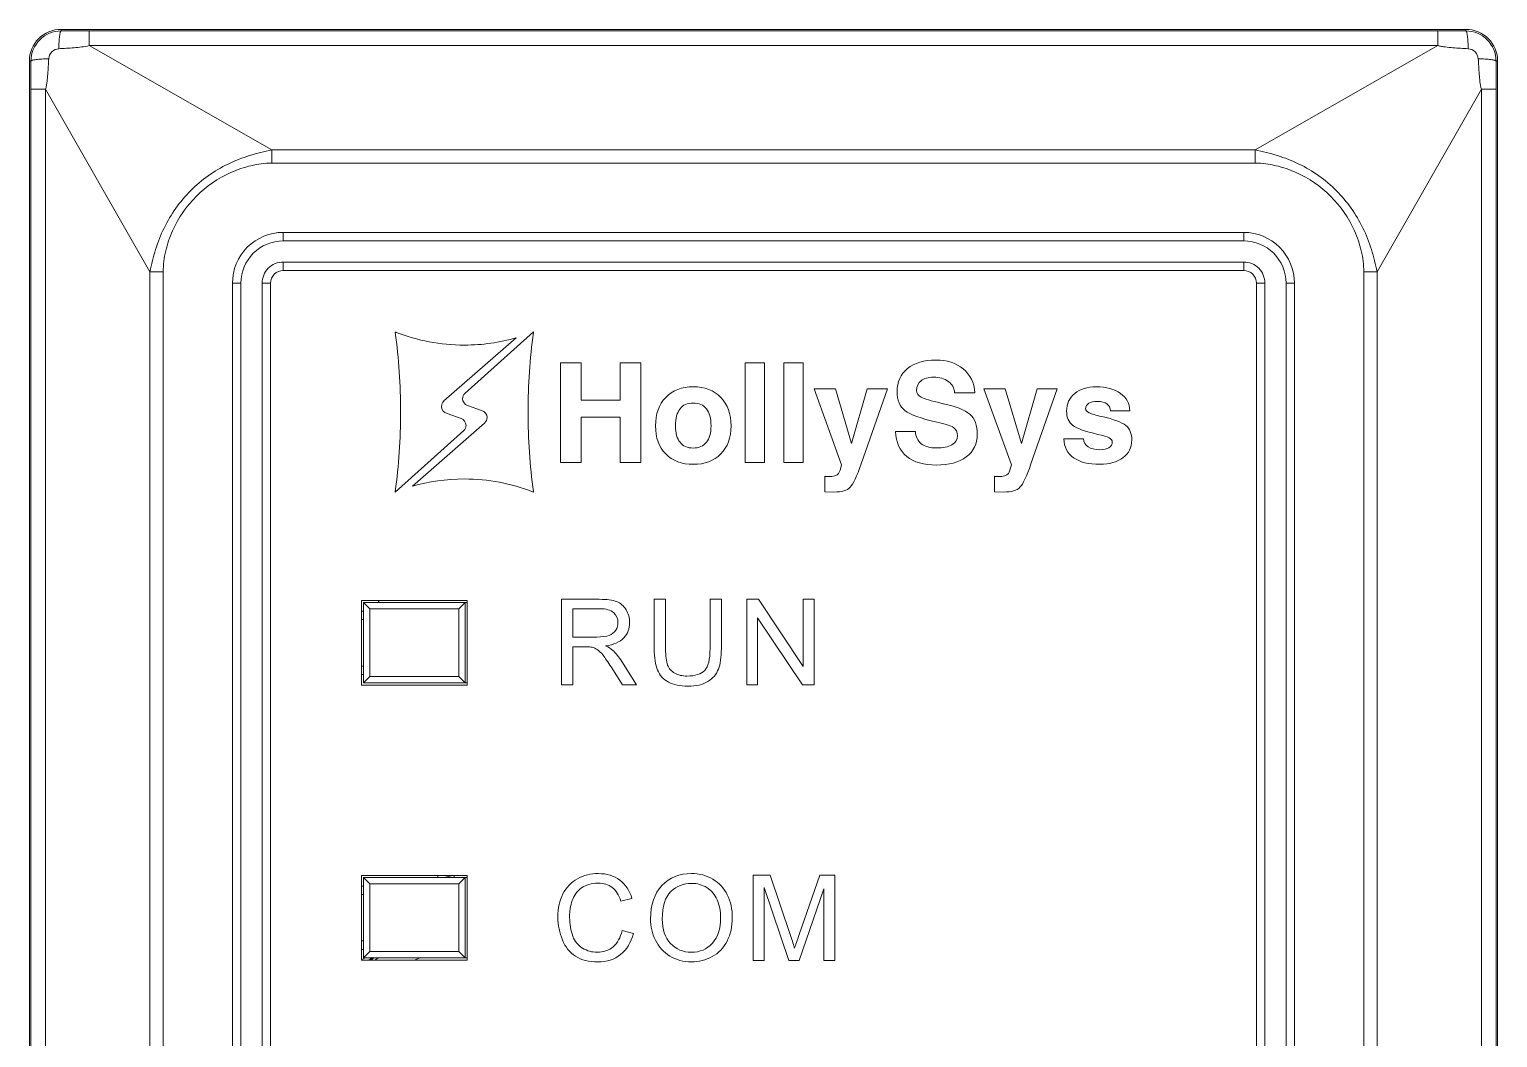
# Model space of a CAD drawing. Header units: millimetres. Extents: x 33157 to 59611, y -29750 to 1750.
# Drawn here: x 53729.31 to 53764.01, y 455.36 to 479.19 of the extents above; entities that cross this region are included whole.
import ezdxf

# ---------------------------------------------------------------- set-up
doc = ezdxf.new("R2010")
doc.units = ezdxf.units.MM
doc.layers.get('0').update_dxf_attribs({"lineweight": 18})

msp = doc.modelspace()

# ---------------------------------------------------------------- linework, layer by layer
at = {"lineweight": 9}
for p, q in [((53730.063, 479.195), (53730.063, 479.158)), ((53730.727, 479.157), (53730.727, 478.815)), ((53762.599, 479.157), (53762.599, 479.157)), ((53762.599, 479.157), (53762.599, 478.815)), ((53763.263, 479.195), (53763.263, 479.195)), ((53763.263, 479.195), (53763.263, 479.195)), ((53763.263, 479.195), (53763.263, 479.158)), ((53762.599, 478.815), (53762.599, 478.815)), ((53729.313, 478.445), (53729.313, 379.945)), ((53764.013, 478.445), (53764.013, 478.445)), ((53764.013, 478.445), (53764.013, 379.945)), ((53729.351, 477.781), (53729.351, 477.781)), ((53729.351, 477.781), (53729.351, 380.609)), ((53729.693, 477.781), (53729.693, 477.781)), ((53729.693, 477.781), (53729.693, 380.609)), ((53763.633, 477.781), (53763.633, 477.781)), ((53763.633, 477.781), (53763.633, 380.609)), ((53763.633, 477.781), (53763.633, 477.781)), ((53763.975, 477.781), (53763.975, 477.781)), ((53763.975, 477.781), (53763.975, 477.781)), ((53763.975, 477.781), (53763.975, 380.609)), ((53735.044, 476.349), (53735.044, 476.033)), ((53758.282, 476.349), (53758.282, 476.349)), ((53758.282, 476.349), (53758.282, 476.349)), ((53758.282, 476.349), (53758.282, 476.033)), ((53758.282, 476.033), (53758.282, 476.033)), ((53735.313, 474.395), (53735.313, 474.195)), ((53758.013, 474.395), (53758.013, 474.395)), ((53758.013, 474.395), (53758.013, 474.195)), ((53735.313, 473.695), (53735.313, 473.495)), ((53758.013, 473.695), (53758.013, 473.695)), ((53758.013, 473.695), (53758.013, 473.695)), ((53758.013, 473.695), (53758.013, 473.495)), ((53732.159, 473.464), (53732.159, 384.925)), ((53732.475, 473.464), (53732.475, 384.925)), ((53758.013, 473.495), (53758.013, 473.495)), ((53760.851, 473.464), (53760.851, 384.925)), ((53761.167, 473.464), (53761.167, 473.464)), ((53761.167, 473.464), (53761.167, 384.925)), ((53734.113, 473.195), (53734.113, 473.195)), ((53734.113, 473.195), (53734.113, 385.195)), ((53734.313, 473.195), (53734.313, 473.195)), ((53734.313, 473.195), (53734.313, 385.195)), ((53734.813, 473.195), (53734.813, 385.195)), ((53735.013, 473.195), (53735.013, 385.195)), ((53758.313, 473.195), (53758.313, 385.195)), ((53758.513, 473.195), (53758.513, 473.195)), ((53758.513, 473.195), (53758.513, 385.195)), ((53759.013, 473.195), (53759.013, 473.195)), ((53759.013, 473.195), (53759.013, 385.195)), ((53759.213, 473.195), (53759.213, 473.195)), ((53759.213, 473.195), (53759.213, 473.195)), ((53759.213, 473.195), (53759.213, 385.195)), ((53737.163, 465.695), (53737.163, 463.695)), ((53739.663, 465.695), (53739.663, 463.695)), ((53737.213, 465.645), (53737.213, 463.745)), ((53737.363, 465.495), (53737.363, 463.895)), ((53739.463, 465.495), (53739.463, 463.895)), ((53739.613, 465.645), (53739.613, 463.745)), ((53737.163, 459.195), (53737.163, 457.195)), ((53737.213, 459.145), (53737.213, 457.245)), ((53738.963, 459.195), (53738.963, 459.145)), ((53739.613, 459.145), (53739.613, 457.245)), ((53739.663, 459.195), (53739.663, 457.195)), ((53737.363, 458.995), (53737.363, 457.395)), ((53739.463, 458.995), (53739.463, 457.395))]:
    msp.add_line(p, q, dxfattribs=at)
for points, knots in [([(53730.063, 479.195), (53729.864, 479.195), (53729.673, 479.116), (53729.533, 478.975), (53729.392, 478.834), (53729.313, 478.644), (53729.313, 478.445)], [0, 0, 0, 0, 166963.748726, 166963.748726, 166963.748726, 333927.497453, 333927.497453, 333927.497453, 333927.497453]), ([(53730.063, 479.158), (53729.874, 479.158), (53729.692, 479.083), (53729.559, 478.949), (53729.425, 478.815), (53729.35, 478.634), (53729.35, 478.445)], [0, 0, 0, 0, 166963.900012, 166963.900012, 166963.900012, 333927.800024, 333927.800024, 333927.800024, 333927.800024]), ([(53730.063, 479.158), (53730.059, 479.157), (53730.056, 479.153), (53730.053, 479.149), (53730.049, 479.141), (53730.046, 479.133), (53730.044, 479.125), (53730.04, 479.113), (53730.037, 479.1), (53730.035, 479.087), (53730.032, 479.07), (53730.029, 479.053), (53730.027, 479.036), (53730.021, 478.991), (53730.017, 478.946), (53730.014, 478.901), (53730.011, 478.847), (53730.009, 478.792), (53730.007, 478.737)], [0, 0, 0, 0, 141749.249523, 141749.249523, 141749.249523, 283498.499046, 283498.499046, 283498.499046, 425247.748569, 425247.748569, 425247.748569, 566996.998092, 566996.998092, 566996.998092, 708746.247616, 708746.247616, 708746.247616, 850495.497139, 850495.497139, 850495.497139, 850495.497139]), ([(53764.013, 478.445), (53764.013, 478.644), (53763.934, 478.834), (53763.793, 478.975), (53763.653, 479.116), (53763.462, 479.195), (53763.263, 479.195)], [0, 0, 0, 0, 167070.604927, 167070.604927, 167070.604927, 334141.209853, 334141.209853, 334141.209853, 334141.209853]), ([(53763.976, 478.445), (53763.976, 478.634), (53763.901, 478.815), (53763.767, 478.949), (53763.634, 479.083), (53763.452, 479.158), (53763.263, 479.158)], [0, 0, 0, 0, 167070.597834, 167070.597834, 167070.597834, 334141.195667, 334141.195667, 334141.195667, 334141.195667]), ([(53763.263, 479.158), (53763.267, 479.157), (53763.27, 479.153), (53763.273, 479.149), (53763.277, 479.141), (53763.28, 479.133), (53763.282, 479.125), (53763.286, 479.113), (53763.289, 479.1), (53763.291, 479.087), (53763.294, 479.07), (53763.297, 479.053), (53763.299, 479.036), (53763.305, 478.991), (53763.309, 478.946), (53763.312, 478.901), (53763.315, 478.847), (53763.317, 478.792), (53763.318, 478.737)], [0, 0, 0, 0, 141837.352073, 141837.352073, 141837.352073, 283674.704145, 283674.704145, 283674.704145, 425512.056218, 425512.056218, 425512.056218, 567349.40829, 567349.40829, 567349.40829, 709186.760363, 709186.760363, 709186.760363, 851024.112435, 851024.112435, 851024.112435, 851024.112435]), ([(53729.77, 478.5), (53729.774, 478.56), (53729.801, 478.619), (53729.845, 478.663), (53729.889, 478.706), (53729.948, 478.734), (53730.007, 478.737)], [0, 0, 0, 0, 166965.72363, 166965.72363, 166965.72363, 333931.44726, 333931.44726, 333931.44726, 333931.44726]), ([(53730.007, 478.737), (53730.068, 478.741), (53730.128, 478.744), (53730.188, 478.748), (53730.248, 478.751), (53730.309, 478.755), (53730.369, 478.76), (53730.429, 478.765), (53730.489, 478.771), (53730.55, 478.778), (53730.61, 478.785), (53730.671, 478.794), (53730.727, 478.815)], [0, 0, 0, 0, 148054.327276, 148054.327276, 148054.327276, 296108.654553, 296108.654553, 296108.654553, 444162.981829, 444162.981829, 444162.981829, 592217.309105, 592217.309105, 592217.309105, 592217.309105]), ([(53762.599, 478.815), (53762.627, 478.804), (53762.656, 478.797), (53762.686, 478.792), (53762.716, 478.786), (53762.746, 478.782), (53762.776, 478.778), (53762.836, 478.77), (53762.896, 478.765), (53762.957, 478.76), (53763.017, 478.756), (53763.077, 478.751), (53763.138, 478.748), (53763.198, 478.744), (53763.258, 478.741), (53763.318, 478.737)], [0, 0, 0, 0, 144407.251133, 144407.251133, 144407.251133, 288814.502265, 288814.502265, 288814.502265, 433221.753398, 433221.753398, 433221.753398, 577629.00453, 577629.00453, 577629.00453, 722036.255663, 722036.255663, 722036.255663, 722036.255663]), ([(53763.318, 478.737), (53763.378, 478.734), (53763.437, 478.706), (53763.481, 478.663), (53763.524, 478.619), (53763.552, 478.56), (53763.556, 478.5)], [0, 0, 0, 0, 167070.526889, 167070.526889, 167070.526889, 334141.053779, 334141.053779, 334141.053779, 334141.053779]), ([(53729.35, 478.445), (53729.351, 478.449), (53729.355, 478.452), (53729.359, 478.455), (53729.367, 478.459), (53729.375, 478.462), (53729.383, 478.464), (53729.395, 478.468), (53729.408, 478.47), (53729.421, 478.473), (53729.438, 478.476), (53729.455, 478.479), (53729.472, 478.481), (53729.517, 478.487), (53729.562, 478.491), (53729.607, 478.494), (53729.661, 478.497), (53729.716, 478.499), (53729.77, 478.5)], [0, 0, 0, 0, 141748.44404, 141748.44404, 141748.44404, 283496.88808, 283496.88808, 283496.88808, 425245.332121, 425245.332121, 425245.332121, 566993.776161, 566993.776161, 566993.776161, 708742.220201, 708742.220201, 708742.220201, 850490.664241, 850490.664241, 850490.664241, 850490.664241]), ([(53729.693, 477.781), (53729.704, 477.809), (53729.711, 477.838), (53729.716, 477.868), (53729.722, 477.898), (53729.726, 477.928), (53729.73, 477.958), (53729.737, 478.018), (53729.743, 478.078), (53729.748, 478.139), (53729.752, 478.199), (53729.756, 478.259), (53729.76, 478.32), (53729.764, 478.38), (53729.767, 478.44), (53729.77, 478.5)], [0, 0, 0, 0, 144318.952641, 144318.952641, 144318.952641, 288637.905282, 288637.905282, 288637.905282, 432956.857923, 432956.857923, 432956.857923, 577275.810564, 577275.810564, 577275.810564, 721594.763205, 721594.763205, 721594.763205, 721594.763205]), ([(53763.976, 478.445), (53763.975, 478.449), (53763.971, 478.452), (53763.967, 478.455), (53763.959, 478.459), (53763.951, 478.462), (53763.943, 478.464), (53763.931, 478.468), (53763.918, 478.47), (53763.905, 478.473), (53763.888, 478.476), (53763.871, 478.479), (53763.854, 478.481), (53763.809, 478.487), (53763.764, 478.491), (53763.719, 478.494), (53763.665, 478.497), (53763.61, 478.499), (53763.556, 478.5)], [0, 0, 0, 0, 141839.810453, 141839.810453, 141839.810453, 283679.620905, 283679.620905, 283679.620905, 425519.431358, 425519.431358, 425519.431358, 567359.241811, 567359.241811, 567359.241811, 709199.052263, 709199.052263, 709199.052263, 851038.862716, 851038.862716, 851038.862716, 851038.862716]), ([(53763.556, 478.5), (53763.559, 478.44), (53763.562, 478.38), (53763.566, 478.32), (53763.57, 478.259), (53763.573, 478.199), (53763.578, 478.139), (53763.583, 478.079), (53763.589, 478.018), (53763.596, 477.958), (53763.603, 477.898), (53763.612, 477.837), (53763.633, 477.781)], [0, 0, 0, 0, 148147.075273, 148147.075273, 148147.075273, 296294.150547, 296294.150547, 296294.150547, 444441.22582, 444441.22582, 444441.22582, 592588.301094, 592588.301094, 592588.301094, 592588.301094]), ([(53735.044, 476.349), (53734.955, 476.327), (53734.867, 476.307), (53734.779, 476.286), (53734.691, 476.264), (53734.603, 476.24), (53734.516, 476.212), (53734.343, 476.158), (53734.173, 476.092), (53734.01, 476.012), (53733.846, 475.932), (53733.689, 475.839), (53733.541, 475.734), (53733.393, 475.629), (53733.254, 475.511), (53733.125, 475.383), (53732.997, 475.254), (53732.879, 475.115), (53732.774, 474.966), (53732.668, 474.818), (53732.575, 474.661), (53732.496, 474.498), (53732.416, 474.335), (53732.35, 474.165), (53732.295, 473.992), (53732.268, 473.905), (53732.244, 473.817), (53732.222, 473.729), (53732.2, 473.641), (53732.181, 473.552), (53732.159, 473.464)], [0, 0, 0, 0, 136717.51695, 136717.51695, 136717.51695, 273435.0339, 273435.0339, 273435.0339, 410152.55085, 410152.55085, 410152.55085, 546870.0678, 546870.0678, 546870.0678, 683587.58475, 683587.58475, 683587.58475, 820305.1017, 820305.1017, 820305.1017, 957022.61865, 957022.61865, 957022.61865, 1093740.1356, 1093740.1356, 1093740.1356, 1230457.652549, 1230457.652549, 1230457.652549, 1367175.169499, 1367175.169499, 1367175.169499, 1367175.169499]), ([(53761.167, 473.464), (53761.145, 473.552), (53761.126, 473.641), (53761.104, 473.729), (53761.082, 473.817), (53761.058, 473.905), (53761.031, 473.992), (53760.976, 474.165), (53760.91, 474.335), (53760.83, 474.498), (53760.751, 474.661), (53760.658, 474.818), (53760.552, 474.966), (53760.447, 475.115), (53760.329, 475.254), (53760.201, 475.383), (53760.072, 475.511), (53759.933, 475.629), (53759.785, 475.734), (53759.636, 475.839), (53759.479, 475.932), (53759.316, 476.012), (53759.153, 476.092), (53758.983, 476.158), (53758.81, 476.212), (53758.723, 476.24), (53758.635, 476.264), (53758.547, 476.286), (53758.459, 476.308), (53758.37, 476.327), (53758.282, 476.349)], [0, 0, 0, 0, 136786.863929, 136786.863929, 136786.863929, 273573.727857, 273573.727857, 273573.727857, 410360.591786, 410360.591786, 410360.591786, 547147.455714, 547147.455714, 547147.455714, 683934.319643, 683934.319643, 683934.319643, 820721.183572, 820721.183572, 820721.183572, 957508.0475, 957508.0475, 957508.0475, 1094294.911429, 1094294.911429, 1094294.911429, 1231081.775357, 1231081.775357, 1231081.775357, 1367868.639286, 1367868.639286, 1367868.639286, 1367868.639286]), ([(53735.044, 476.033), (53734.878, 476.032), (53734.711, 476.01), (53734.549, 475.972), (53734.387, 475.934), (53734.229, 475.881), (53734.077, 475.813), (53733.774, 475.677), (53733.495, 475.484), (53733.259, 475.248), (53733.024, 475.013), (53732.831, 474.734), (53732.695, 474.431), (53732.627, 474.279), (53732.573, 474.121), (53732.535, 473.959), (53732.497, 473.797), (53732.475, 473.63), (53732.475, 473.464)], [0, 0, 0, 0, 141761.761621, 141761.761621, 141761.761621, 283523.523243, 283523.523243, 283523.523243, 425285.284864, 425285.284864, 425285.284864, 567047.046485, 567047.046485, 567047.046485, 708808.808107, 708808.808107, 708808.808107, 850570.569728, 850570.569728, 850570.569728, 850570.569728]), ([(53760.851, 473.464), (53760.851, 473.63), (53760.828, 473.797), (53760.79, 473.959), (53760.753, 474.121), (53760.699, 474.279), (53760.631, 474.431), (53760.495, 474.734), (53760.302, 475.013), (53760.067, 475.248), (53759.831, 475.484), (53759.552, 475.677), (53759.249, 475.813), (53759.097, 475.881), (53758.939, 475.934), (53758.777, 475.972), (53758.615, 476.01), (53758.448, 476.033), (53758.282, 476.033)], [0, 0, 0, 0, 141832.751335, 141832.751335, 141832.751335, 283665.502669, 283665.502669, 283665.502669, 425498.254004, 425498.254004, 425498.254004, 567331.005338, 567331.005338, 567331.005338, 709163.756673, 709163.756673, 709163.756673, 850996.508007, 850996.508007, 850996.508007, 850996.508007]), ([(53735.313, 474.395), (53734.995, 474.395), (53734.69, 474.268), (53734.464, 474.043), (53734.239, 473.818), (53734.113, 473.513), (53734.113, 473.195)], [0, 0, 0, 0, 166986.371193, 166986.371193, 166986.371193, 333972.742386, 333972.742386, 333972.742386, 333972.742386]), ([(53759.213, 473.195), (53759.213, 473.513), (53759.086, 473.818), (53758.861, 474.043), (53758.636, 474.268), (53758.331, 474.395), (53758.013, 474.395)], [0, 0, 0, 0, 167062.393425, 167062.393425, 167062.393425, 334124.78685, 334124.78685, 334124.78685, 334124.78685]), ([(53735.313, 474.195), (53735.048, 474.195), (53734.793, 474.089), (53734.606, 473.902), (53734.418, 473.714), (53734.313, 473.46), (53734.313, 473.195)], [0, 0, 0, 0, 166987.194518, 166987.194518, 166987.194518, 333974.389036, 333974.389036, 333974.389036, 333974.389036]), ([(53759.013, 473.195), (53759.013, 473.46), (53758.908, 473.714), (53758.72, 473.902), (53758.532, 474.089), (53758.278, 474.195), (53758.013, 474.195)], [0, 0, 0, 0, 167062.355111, 167062.355111, 167062.355111, 334124.710222, 334124.710222, 334124.710222, 334124.710222]), ([(53735.313, 473.695), (53735.18, 473.695), (53735.053, 473.642), (53734.959, 473.548), (53734.866, 473.455), (53734.813, 473.327), (53734.813, 473.195)], [0, 0, 0, 0, 166989.253141, 166989.253141, 166989.253141, 333978.506283, 333978.506283, 333978.506283, 333978.506283]), ([(53758.513, 473.195), (53758.513, 473.327), (53758.46, 473.455), (53758.366, 473.548), (53758.273, 473.642), (53758.146, 473.695), (53758.013, 473.695)], [0, 0, 0, 0, 167062.25922, 167062.25922, 167062.25922, 334124.518439, 334124.518439, 334124.518439, 334124.518439]), ([(53735.313, 473.495), (53735.233, 473.495), (53735.157, 473.463), (53735.101, 473.407), (53735.045, 473.351), (53735.013, 473.274), (53735.013, 473.195)], [0, 0, 0, 0, 166990.076579, 166990.076579, 166990.076579, 333980.153157, 333980.153157, 333980.153157, 333980.153157]), ([(53758.313, 473.195), (53758.313, 473.274), (53758.281, 473.351), (53758.225, 473.407), (53758.169, 473.463), (53758.092, 473.495), (53758.013, 473.495)], [0, 0, 0, 0, 167062.220829, 167062.220829, 167062.220829, 334124.441659, 334124.441659, 334124.441659, 334124.441659]), ([(53739.309, 459.145), (53739.291, 459.149), (53739.273, 459.154), (53739.256, 459.158), (53739.207, 459.17), (53739.158, 459.183), (53739.11, 459.195)], [0, 0, 0, 0, 167025.090386, 167025.090386, 167025.090386, 334050.180772, 334050.180772, 334050.180772, 334050.180772])]:
    msp.add_open_spline(points, degree=3, knots=knots, dxfattribs=at)
for points in [[(53763.263, 479.195), (53763.263, 479.195), (53730.063, 479.195), (53730.063, 479.195)], [(53730.063, 479.158), (53730.284, 479.157), (53730.506, 479.157), (53730.727, 479.157)], [(53730.727, 479.157), (53730.727, 479.157), (53762.599, 479.157), (53762.599, 479.157)], [(53762.599, 479.157), (53762.82, 479.157), (53763.042, 479.157), (53763.263, 479.158)], [(53730.727, 478.815), (53730.727, 478.815), (53762.599, 478.815), (53762.599, 478.815)], [(53730.727, 478.815), (53730.727, 478.815), (53735.044, 476.349), (53735.044, 476.349)], [(53762.599, 478.815), (53762.599, 478.815), (53758.282, 476.349), (53758.282, 476.349)], [(53729.35, 478.445), (53729.35, 478.445), (53729.313, 478.445), (53729.313, 478.445)], [(53729.351, 477.781), (53729.351, 478.002), (53729.35, 478.223), (53729.35, 478.445)], [(53763.976, 478.445), (53763.976, 478.223), (53763.975, 478.002), (53763.975, 477.781)], [(53763.976, 478.445), (53763.976, 478.445), (53764.013, 478.445), (53764.013, 478.445)], [(53729.351, 477.781), (53729.351, 477.781), (53729.693, 477.781), (53729.693, 477.781)], [(53729.693, 477.781), (53729.693, 477.781), (53732.159, 473.464), (53732.159, 473.464)], [(53763.633, 477.781), (53763.633, 477.781), (53761.167, 473.464), (53761.167, 473.464)], [(53763.975, 477.781), (53763.975, 477.781), (53763.633, 477.781), (53763.633, 477.781)], [(53758.282, 476.349), (53758.282, 476.349), (53735.044, 476.349), (53735.044, 476.349)], [(53758.282, 476.033), (53758.282, 476.033), (53735.044, 476.033), (53735.044, 476.033)], [(53735.313, 474.395), (53735.313, 474.395), (53758.013, 474.395), (53758.013, 474.395)], [(53735.313, 474.195), (53735.313, 474.195), (53758.013, 474.195), (53758.013, 474.195)], [(53758.013, 473.695), (53758.013, 473.695), (53735.313, 473.695), (53735.313, 473.695)], [(53732.475, 473.464), (53732.475, 473.464), (53732.159, 473.464), (53732.159, 473.464)], [(53758.013, 473.495), (53758.013, 473.495), (53735.313, 473.495), (53735.313, 473.495)], [(53760.851, 473.464), (53760.851, 473.464), (53761.167, 473.464), (53761.167, 473.464)], [(53734.113, 473.195), (53734.113, 473.195), (53734.313, 473.195), (53734.313, 473.195)], [(53735.013, 473.195), (53735.013, 473.195), (53734.813, 473.195), (53734.813, 473.195)], [(53758.313, 473.195), (53758.313, 473.195), (53758.513, 473.195), (53758.513, 473.195)], [(53759.213, 473.195), (53759.213, 473.195), (53759.013, 473.195), (53759.013, 473.195)], [(53739.663, 465.695), (53739.663, 465.695), (53737.163, 465.695), (53737.163, 465.695)], [(53737.583, 465.648), (53737.575, 465.664), (53737.566, 465.68), (53737.557, 465.696)], [(53737.213, 465.445), (53737.213, 465.445), (53737.163, 465.445), (53737.163, 465.445)], [(53739.663, 465.645), (53739.663, 465.645), (53737.213, 465.645), (53737.213, 465.645)], [(53737.213, 465.645), (53737.213, 465.645), (53737.363, 465.495), (53737.363, 465.495)], [(53739.463, 465.495), (53739.463, 465.495), (53737.363, 465.495), (53737.363, 465.495)], [(53739.463, 465.495), (53739.463, 465.495), (53737.363, 465.495), (53737.363, 465.495)], [(53739.613, 465.645), (53739.613, 465.645), (53739.463, 465.495), (53739.463, 465.495)], [(53737.213, 465.245), (53737.213, 465.245), (53737.163, 465.245), (53737.163, 465.245)], [(53737.163, 464.145), (53737.163, 464.145), (53737.213, 464.145), (53737.213, 464.145)], [(53737.163, 463.945), (53737.163, 463.945), (53737.213, 463.945), (53737.213, 463.945)], [(53737.163, 463.695), (53737.163, 463.695), (53739.663, 463.695), (53739.663, 463.695)], [(53739.663, 463.745), (53739.663, 463.745), (53737.213, 463.745), (53737.213, 463.745)], [(53737.213, 463.745), (53737.213, 463.745), (53737.363, 463.895), (53737.363, 463.895)], [(53737.363, 463.895), (53737.363, 463.895), (53739.463, 463.895), (53739.463, 463.895)], [(53739.613, 463.745), (53739.613, 463.745), (53739.463, 463.895), (53739.463, 463.895)], [(53739.663, 459.195), (53739.663, 459.195), (53737.163, 459.195), (53737.163, 459.195)], [(53739.663, 459.145), (53739.663, 459.145), (53737.213, 459.145), (53737.213, 459.145)], [(53737.213, 459.145), (53737.213, 459.145), (53737.363, 458.995), (53737.363, 458.995)], [(53739.347, 459.195), (53739.351, 459.178), (53739.355, 459.162), (53739.36, 459.145)], [(53739.613, 459.145), (53739.613, 459.145), (53739.463, 458.995), (53739.463, 458.995)], [(53737.213, 458.945), (53737.213, 458.945), (53737.163, 458.945), (53737.163, 458.945)], [(53737.213, 458.745), (53737.213, 458.745), (53737.163, 458.745), (53737.163, 458.745)], [(53739.463, 458.995), (53739.463, 458.995), (53737.363, 458.995), (53737.363, 458.995)], [(53737.163, 457.645), (53737.163, 457.645), (53737.213, 457.645), (53737.213, 457.645)], [(53737.163, 457.445), (53737.163, 457.445), (53737.213, 457.445), (53737.213, 457.445)], [(53737.213, 457.245), (53737.213, 457.245), (53737.363, 457.395), (53737.363, 457.395)], [(53737.363, 457.395), (53737.363, 457.395), (53739.463, 457.395), (53739.463, 457.395)], [(53739.613, 457.245), (53739.613, 457.245), (53739.463, 457.395), (53739.463, 457.395)], [(53737.163, 457.195), (53737.163, 457.195), (53739.663, 457.195), (53739.663, 457.195)], [(53737.234, 457.246), (53737.215, 457.231), (53737.195, 457.215), (53737.176, 457.199)], [(53739.663, 457.245), (53739.663, 457.245), (53737.213, 457.245), (53737.213, 457.245)], [(53737.409, 457.251), (53737.385, 457.234), (53737.361, 457.216), (53737.338, 457.198)], [(53737.428, 457.252), (53737.405, 457.234), (53737.381, 457.216), (53737.357, 457.198)], [(53737.462, 457.252), (53737.439, 457.236), (53737.416, 457.219), (53737.394, 457.202)], [(53737.563, 457.252), (53737.539, 457.235), (53737.516, 457.219), (53737.493, 457.202)], [(53738.561, 457.252), (53738.516, 457.236), (53738.472, 457.219), (53738.428, 457.201)]]:
    msp.add_open_spline(points, degree=3, dxfattribs=at)
for points, knots in [([(53739.514, 469.995), (53739.514, 469.995), (53739.514, 469.995), (53739.514, 469.995), (53739.514, 469.995), (53739.188, 470.114), (53739.188, 470.114), (53739.111, 470.131), (53739.053, 470.199), (53739.053, 470.281), (53739.053, 470.332), (53739.076, 470.377), (53739.112, 470.408), (53739.112, 470.408), (53739.111, 470.41), (53739.111, 470.41), (53739.111, 470.41), (53740.82, 471.904), (53740.82, 471.904), (53740.43, 471.792), (53740.018, 471.731), (53739.592, 471.731), (53739.025, 471.731), (53738.483, 471.838), (53737.984, 472.031), (53737.976, 472.034), (53737.967, 472.037), (53737.959, 472.04), (53737.959, 472.04), (53737.959, 472.029), (53737.959, 472.029), (53738.042, 471.414), (53738.085, 470.787), (53738.085, 470.15), (53738.085, 469.512), (53738.042, 468.885), (53737.959, 468.27), (53737.959, 468.27), (53737.959, 468.257), (53737.959, 468.257), (53737.959, 468.257), (53739.58, 469.71), (53739.58, 469.71), (53739.58, 469.71), (53739.58, 469.711), (53739.58, 469.711), (53739.612, 469.742), (53739.633, 469.785), (53739.633, 469.833), (53739.633, 469.909), (53739.583, 469.973), (53739.514, 469.995)], [0, 0, 0, 0, 133632.222748, 133632.222748, 133632.222748, 267264.445497, 267264.445497, 267264.445497, 400896.668245, 400896.668245, 400896.668245, 534528.890993, 534528.890993, 534528.890993, 668161.113742, 668161.113742, 668161.113742, 801793.33649, 801793.33649, 801793.33649, 935425.559238, 935425.559238, 935425.559238, 1069057.781987, 1069057.781987, 1069057.781987, 1202690.004735, 1202690.004735, 1202690.004735, 1336322.227484, 1336322.227484, 1336322.227484, 1469954.450232, 1469954.450232, 1469954.450232, 1603586.67298, 1603586.67298, 1603586.67298, 1737218.895729, 1737218.895729, 1737218.895729, 1870851.118477, 1870851.118477, 1870851.118477, 2004483.341225, 2004483.341225, 2004483.341225, 2138115.563974, 2138115.563974, 2138115.563974, 2271747.786722, 2271747.786722, 2271747.786722, 2271747.786722]), ([(53739.67, 470.303), (53739.67, 470.303), (53739.67, 470.303), (53739.67, 470.303), (53739.67, 470.303), (53739.996, 470.183), (53739.996, 470.183), (53740.074, 470.167), (53740.131, 470.099), (53740.131, 470.017), (53740.131, 469.966), (53740.108, 469.921), (53740.073, 469.889), (53740.073, 469.889), (53740.073, 469.888), (53740.073, 469.888), (53740.073, 469.888), (53738.364, 468.394), (53738.364, 468.394), (53738.754, 468.506), (53739.166, 468.566), (53739.592, 468.566), (53740.16, 468.566), (53740.702, 468.459), (53741.2, 468.266), (53741.209, 468.263), (53741.217, 468.261), (53741.226, 468.258), (53741.226, 468.258), (53741.226, 468.269), (53741.226, 468.269), (53741.143, 468.883), (53741.099, 469.511), (53741.099, 470.148), (53741.099, 470.785), (53741.143, 471.413), (53741.226, 472.027), (53741.226, 472.027), (53741.226, 472.041), (53741.226, 472.041), (53741.226, 472.041), (53739.604, 470.588), (53739.604, 470.588), (53739.604, 470.588), (53739.604, 470.587), (53739.604, 470.587), (53739.572, 470.556), (53739.552, 470.513), (53739.552, 470.464), (53739.552, 470.388), (53739.602, 470.325), (53739.67, 470.303)], [0, 0, 0, 0, 133637.327779, 133637.327779, 133637.327779, 267274.655558, 267274.655558, 267274.655558, 400911.983337, 400911.983337, 400911.983337, 534549.311116, 534549.311116, 534549.311116, 668186.638895, 668186.638895, 668186.638895, 801823.966674, 801823.966674, 801823.966674, 935461.294453, 935461.294453, 935461.294453, 1069098.622232, 1069098.622232, 1069098.622232, 1202735.950012, 1202735.950012, 1202735.950012, 1336373.277791, 1336373.277791, 1336373.277791, 1470010.60557, 1470010.60557, 1470010.60557, 1603647.933349, 1603647.933349, 1603647.933349, 1737285.261128, 1737285.261128, 1737285.261128, 1870922.588907, 1870922.588907, 1870922.588907, 2004559.916686, 2004559.916686, 2004559.916686, 2138197.244465, 2138197.244465, 2138197.244465, 2271834.572244, 2271834.572244, 2271834.572244, 2271834.572244]), ([(53741.862, 471.313), (53741.862, 471.313), (53742.107, 471.313), (53742.107, 471.313), (53742.107, 471.313), (53742.354, 471.313), (53742.354, 471.313), (53742.354, 471.313), (53742.354, 470.432), (53742.354, 470.432), (53742.354, 470.432), (53743.275, 470.432), (53743.275, 470.432), (53743.275, 470.432), (53743.275, 471.313), (53743.275, 471.313), (53743.275, 471.313), (53743.52, 471.313), (53743.52, 471.313), (53743.52, 471.313), (53743.767, 471.313), (53743.767, 471.313), (53743.767, 471.313), (53743.767, 468.959), (53743.767, 468.959), (53743.767, 468.959), (53743.522, 468.959), (53743.522, 468.959), (53743.522, 468.959), (53743.275, 468.959), (53743.275, 468.959), (53743.275, 468.959), (53743.275, 470.027), (53743.275, 470.027), (53743.275, 470.027), (53742.354, 470.027), (53742.354, 470.027), (53742.354, 470.027), (53742.354, 468.959), (53742.354, 468.959), (53742.354, 468.959), (53742.109, 468.959), (53742.109, 468.959), (53742.109, 468.959), (53741.862, 468.959), (53741.862, 468.959), (53741.862, 468.959), (53741.862, 471.313), (53741.862, 471.313)], [0, 0, 0, 0, 133907.650353, 133907.650353, 133907.650353, 267815.300707, 267815.300707, 267815.300707, 401722.95106, 401722.95106, 401722.95106, 535630.601414, 535630.601414, 535630.601414, 669538.251767, 669538.251767, 669538.251767, 803445.90212, 803445.90212, 803445.90212, 937353.552474, 937353.552474, 937353.552474, 1071261.202827, 1071261.202827, 1071261.202827, 1205168.85318, 1205168.85318, 1205168.85318, 1339076.503534, 1339076.503534, 1339076.503534, 1472984.153887, 1472984.153887, 1472984.153887, 1606891.804241, 1606891.804241, 1606891.804241, 1740799.454594, 1740799.454594, 1740799.454594, 1874707.104947, 1874707.104947, 1874707.104947, 2008614.755301, 2008614.755301, 2008614.755301, 2142522.405654, 2142522.405654, 2142522.405654, 2142522.405654]), ([(53746.229, 471.313), (53746.229, 471.313), (53746.458, 471.313), (53746.458, 471.313), (53746.458, 471.313), (53746.688, 471.313), (53746.688, 471.313), (53746.688, 471.313), (53746.688, 468.959), (53746.688, 468.959), (53746.688, 468.959), (53746.46, 468.959), (53746.46, 468.959), (53746.46, 468.959), (53746.229, 468.959), (53746.229, 468.959), (53746.229, 468.959), (53746.229, 471.313), (53746.229, 471.313)], [0, 0, 0, 0, 141802.582237, 141802.582237, 141802.582237, 283605.164474, 283605.164474, 283605.164474, 425407.746711, 425407.746711, 425407.746711, 567210.328948, 567210.328948, 567210.328948, 709012.911184, 709012.911184, 709012.911184, 850815.493421, 850815.493421, 850815.493421, 850815.493421]), ([(53747.141, 471.313), (53747.141, 471.313), (53747.369, 471.313), (53747.369, 471.313), (53747.369, 471.313), (53747.6, 471.313), (53747.6, 471.313), (53747.6, 471.313), (53747.6, 468.959), (53747.6, 468.959), (53747.6, 468.959), (53747.371, 468.959), (53747.371, 468.959), (53747.371, 468.959), (53747.141, 468.959), (53747.141, 468.959), (53747.141, 468.959), (53747.141, 471.313), (53747.141, 471.313)], [0, 0, 0, 0, 141804.997725, 141804.997725, 141804.997725, 283609.99545, 283609.99545, 283609.99545, 425414.993175, 425414.993175, 425414.993175, 567219.9909, 567219.9909, 567219.9909, 709024.988625, 709024.988625, 709024.988625, 850829.986351, 850829.986351, 850829.986351, 850829.986351]), ([(53751.178, 470.606), (53751.17, 470.718), (53751.121, 470.807), (53751.031, 470.873), (53750.942, 470.939), (53750.825, 470.972), (53750.681, 470.972), (53750.556, 470.972), (53750.458, 470.944), (53750.388, 470.89), (53750.317, 470.835), (53750.282, 470.758), (53750.282, 470.66), (53750.282, 470.589), (53750.319, 470.535), (53750.393, 470.497), (53750.465, 470.458), (53750.62, 470.413), (53750.856, 470.36), (53751.198, 470.284), (53751.428, 470.195), (53751.543, 470.095), (53751.658, 469.995), (53751.716, 469.836), (53751.716, 469.616), (53751.716, 469.395), (53751.629, 469.219), (53751.455, 469.089), (53751.281, 468.96), (53751.046, 468.895), (53750.749, 468.895), (53750.451, 468.895), (53750.218, 468.964), (53750.05, 469.101), (53749.883, 469.239), (53749.793, 469.435), (53749.781, 469.689), (53749.781, 469.689), (53750.255, 469.689), (53750.255, 469.689), (53750.26, 469.564), (53750.306, 469.468), (53750.391, 469.401), (53750.477, 469.334), (53750.596, 469.3), (53750.749, 469.3), (53750.906, 469.3), (53751.028, 469.326), (53751.116, 469.376), (53751.205, 469.427), (53751.249, 469.497), (53751.249, 469.587), (53751.249, 469.675), (53751.217, 469.741), (53751.153, 469.782), (53751.091, 469.824), (53750.959, 469.867), (53750.756, 469.912), (53750.382, 469.995), (53750.133, 470.086), (53750.006, 470.183), (53749.881, 470.279), (53749.819, 470.429), (53749.819, 470.633), (53749.819, 470.861), (53749.902, 471.043), (53750.067, 471.177), (53750.233, 471.311), (53750.457, 471.378), (53750.739, 471.378), (53751.002, 471.378), (53751.217, 471.308), (53751.383, 471.169), (53751.548, 471.03), (53751.64, 470.842), (53751.659, 470.606), (53751.659, 470.606), (53751.178, 470.606), (53751.178, 470.606)], [0, 0, 0, 0, 132107.700915, 132107.700915, 132107.700915, 264215.401831, 264215.401831, 264215.401831, 396323.102746, 396323.102746, 396323.102746, 528430.803661, 528430.803661, 528430.803661, 660538.504577, 660538.504577, 660538.504577, 792646.205492, 792646.205492, 792646.205492, 924753.906407, 924753.906407, 924753.906407, 1056861.607322, 1056861.607322, 1056861.607322, 1188969.308238, 1188969.308238, 1188969.308238, 1321077.009153, 1321077.009153, 1321077.009153, 1453184.710068, 1453184.710068, 1453184.710068, 1585292.410984, 1585292.410984, 1585292.410984, 1717400.111899, 1717400.111899, 1717400.111899, 1849507.812814, 1849507.812814, 1849507.812814, 1981615.51373, 1981615.51373, 1981615.51373, 2113723.214645, 2113723.214645, 2113723.214645, 2245830.91556, 2245830.91556, 2245830.91556, 2377938.616476, 2377938.616476, 2377938.616476, 2510046.317391, 2510046.317391, 2510046.317391, 2642154.018306, 2642154.018306, 2642154.018306, 2774261.719222, 2774261.719222, 2774261.719222, 2906369.420137, 2906369.420137, 2906369.420137, 3038477.121052, 3038477.121052, 3038477.121052, 3170584.821967, 3170584.821967, 3170584.821967, 3302692.522883, 3302692.522883, 3302692.522883, 3434800.223798, 3434800.223798, 3434800.223798, 3434800.223798]), ([(53744.352, 469.158), (53744.192, 469.322), (53744.111, 469.542), (53744.111, 469.82), (53744.111, 470.104), (53744.192, 470.329), (53744.352, 470.496), (53744.513, 470.663), (53744.73, 470.747), (53745.002, 470.747), (53745.277, 470.747), (53745.494, 470.663), (53745.654, 470.496), (53745.815, 470.329), (53745.895, 470.104), (53745.895, 469.82), (53745.895, 469.542), (53745.815, 469.322), (53745.654, 469.158), (53745.494, 468.995), (53745.277, 468.913), (53745.002, 468.913), (53744.73, 468.913), (53744.513, 468.995), (53744.352, 469.158)], [0, 0, 0, 0, 138644.932283, 138644.932283, 138644.932283, 277289.864565, 277289.864565, 277289.864565, 415934.796848, 415934.796848, 415934.796848, 554579.72913, 554579.72913, 554579.72913, 693224.661413, 693224.661413, 693224.661413, 831869.593695, 831869.593695, 831869.593695, 970514.525978, 970514.525978, 970514.525978, 1109159.45826, 1109159.45826, 1109159.45826, 1109159.45826]), ([(53748.97, 468.922), (53748.869, 468.628), (53748.783, 468.444), (53748.711, 468.369), (53748.64, 468.294), (53748.512, 468.257), (53748.328, 468.257), (53748.328, 468.257), (53748.109, 468.262), (53748.109, 468.262), (53748.109, 468.262), (53748.109, 468.63), (53748.109, 468.63), (53748.119, 468.626), (53748.149, 468.624), (53748.197, 468.624), (53748.32, 468.624), (53748.4, 468.649), (53748.437, 468.699), (53748.461, 468.731), (53748.484, 468.797), (53748.508, 468.898), (53748.508, 468.898), (53747.858, 470.701), (53747.858, 470.701), (53747.858, 470.701), (53748.111, 470.701), (53748.111, 470.701), (53748.111, 470.701), (53748.365, 470.701), (53748.365, 470.701), (53748.365, 470.701), (53748.744, 469.408), (53748.744, 469.408), (53748.744, 469.408), (53748.745, 469.408), (53748.745, 469.408), (53748.745, 469.408), (53749.114, 470.701), (53749.114, 470.701), (53749.114, 470.701), (53749.354, 470.701), (53749.354, 470.701), (53749.354, 470.701), (53749.595, 470.701), (53749.595, 470.701), (53749.595, 470.701), (53748.97, 468.922), (53748.97, 468.922)], [0, 0, 0, 0, 133923.951411, 133923.951411, 133923.951411, 267847.902821, 267847.902821, 267847.902821, 401771.854232, 401771.854232, 401771.854232, 535695.805642, 535695.805642, 535695.805642, 669619.757053, 669619.757053, 669619.757053, 803543.708463, 803543.708463, 803543.708463, 937467.659874, 937467.659874, 937467.659874, 1071391.611285, 1071391.611285, 1071391.611285, 1205315.562695, 1205315.562695, 1205315.562695, 1339239.514106, 1339239.514106, 1339239.514106, 1473163.465516, 1473163.465516, 1473163.465516, 1607087.416927, 1607087.416927, 1607087.416927, 1741011.368338, 1741011.368338, 1741011.368338, 1874935.319748, 1874935.319748, 1874935.319748, 2008859.271159, 2008859.271159, 2008859.271159, 2142783.222569, 2142783.222569, 2142783.222569, 2142783.222569]), ([(53752.983, 468.922), (53752.882, 468.628), (53752.796, 468.444), (53752.724, 468.369), (53752.653, 468.294), (53752.525, 468.257), (53752.341, 468.257), (53752.341, 468.257), (53752.122, 468.262), (53752.122, 468.262), (53752.122, 468.262), (53752.122, 468.63), (53752.122, 468.63), (53752.132, 468.626), (53752.162, 468.624), (53752.21, 468.624), (53752.332, 468.624), (53752.413, 468.649), (53752.45, 468.699), (53752.473, 468.731), (53752.497, 468.797), (53752.521, 468.898), (53752.521, 468.898), (53751.871, 470.701), (53751.871, 470.701), (53751.871, 470.701), (53752.124, 470.701), (53752.124, 470.701), (53752.124, 470.701), (53752.378, 470.701), (53752.378, 470.701), (53752.378, 470.701), (53752.757, 469.408), (53752.757, 469.408), (53752.757, 469.408), (53752.758, 469.408), (53752.758, 469.408), (53752.758, 469.408), (53753.127, 470.701), (53753.127, 470.701), (53753.127, 470.701), (53753.367, 470.701), (53753.367, 470.701), (53753.367, 470.701), (53753.607, 470.701), (53753.607, 470.701), (53753.607, 470.701), (53752.983, 468.922), (53752.983, 468.922)], [0, 0, 0, 0, 133933.993799, 133933.993799, 133933.993799, 267867.987598, 267867.987598, 267867.987598, 401801.981396, 401801.981396, 401801.981396, 535735.975195, 535735.975195, 535735.975195, 669669.968994, 669669.968994, 669669.968994, 803603.962793, 803603.962793, 803603.962793, 937537.956592, 937537.956592, 937537.956592, 1071471.950391, 1071471.950391, 1071471.950391, 1205405.944189, 1205405.944189, 1205405.944189, 1339339.937988, 1339339.937988, 1339339.937988, 1473273.931787, 1473273.931787, 1473273.931787, 1607207.925586, 1607207.925586, 1607207.925586, 1741141.919385, 1741141.919385, 1741141.919385, 1875075.913184, 1875075.913184, 1875075.913184, 2009009.906982, 2009009.906982, 2009009.906982, 2142943.900781, 2142943.900781, 2142943.900781, 2142943.900781]), ([(53754.863, 470.178), (53754.863, 470.245), (53754.835, 470.299), (53754.78, 470.34), (53754.724, 470.381), (53754.651, 470.401), (53754.559, 470.401), (53754.47, 470.401), (53754.401, 470.386), (53754.351, 470.355), (53754.301, 470.325), (53754.276, 470.282), (53754.276, 470.228), (53754.276, 470.189), (53754.305, 470.156), (53754.361, 470.129), (53754.417, 470.102), (53754.516, 470.073), (53754.658, 470.04), (53754.94, 469.978), (53755.129, 469.909), (53755.224, 469.834), (53755.319, 469.759), (53755.367, 469.642), (53755.367, 469.482), (53755.367, 469.311), (53755.298, 469.174), (53755.159, 469.07), (53755.021, 468.965), (53754.838, 468.913), (53754.612, 468.913), (53754.344, 468.913), (53754.137, 468.965), (53753.992, 469.067), (53753.847, 469.17), (53753.77, 469.319), (53753.761, 469.516), (53753.761, 469.516), (53754.228, 469.516), (53754.228, 469.516), (53754.231, 469.435), (53754.267, 469.373), (53754.335, 469.327), (53754.403, 469.282), (53754.495, 469.259), (53754.612, 469.259), (53754.703, 469.259), (53754.775, 469.275), (53754.827, 469.306), (53754.879, 469.338), (53754.905, 469.382), (53754.905, 469.438), (53754.905, 469.478), (53754.88, 469.512), (53754.83, 469.539), (53754.78, 469.566), (53754.692, 469.593), (53754.566, 469.621), (53754.271, 469.687), (53754.074, 469.757), (53753.974, 469.831), (53753.875, 469.903), (53753.826, 470.016), (53753.826, 470.169), (53753.826, 470.341), (53753.89, 470.481), (53754.019, 470.587), (53754.147, 470.693), (53754.317, 470.747), (53754.527, 470.747), (53754.764, 470.747), (53754.955, 470.694), (53755.1, 470.59), (53755.246, 470.486), (53755.318, 470.349), (53755.318, 470.178), (53755.318, 470.178), (53755.318, 470.178), (53755.318, 470.178), (53755.318, 470.178), (53754.863, 470.178), (53754.863, 470.178)], [0, 0, 0, 0, 132019.364202, 132019.364202, 132019.364202, 264038.728404, 264038.728404, 264038.728404, 396058.092606, 396058.092606, 396058.092606, 528077.456807, 528077.456807, 528077.456807, 660096.821009, 660096.821009, 660096.821009, 792116.185211, 792116.185211, 792116.185211, 924135.549413, 924135.549413, 924135.549413, 1056154.913615, 1056154.913615, 1056154.913615, 1188174.277817, 1188174.277817, 1188174.277817, 1320193.642019, 1320193.642019, 1320193.642019, 1452213.006221, 1452213.006221, 1452213.006221, 1584232.370422, 1584232.370422, 1584232.370422, 1716251.734624, 1716251.734624, 1716251.734624, 1848271.098826, 1848271.098826, 1848271.098826, 1980290.463028, 1980290.463028, 1980290.463028, 2112309.82723, 2112309.82723, 2112309.82723, 2244329.191432, 2244329.191432, 2244329.191432, 2376348.555634, 2376348.555634, 2376348.555634, 2508367.919836, 2508367.919836, 2508367.919836, 2640387.284037, 2640387.284037, 2640387.284037, 2772406.648239, 2772406.648239, 2772406.648239, 2904426.012441, 2904426.012441, 2904426.012441, 3036445.376643, 3036445.376643, 3036445.376643, 3168464.740845, 3168464.740845, 3168464.740845, 3300484.105047, 3300484.105047, 3300484.105047, 3432503.469249, 3432503.469249, 3432503.469249, 3564522.83345, 3564522.83345, 3564522.83345, 3564522.83345]), ([(53745.315, 469.433), (53745.387, 469.522), (53745.423, 469.653), (53745.423, 469.825), (53745.423, 470.001), (53745.387, 470.134), (53745.315, 470.225), (53745.244, 470.316), (53745.139, 470.362), (53745.002, 470.362), (53744.865, 470.362), (53744.761, 470.316), (53744.69, 470.225), (53744.619, 470.134), (53744.583, 470.001), (53744.583, 469.825), (53744.583, 469.653), (53744.619, 469.522), (53744.69, 469.433), (53744.761, 469.343), (53744.865, 469.298), (53745.002, 469.298), (53745.139, 469.298), (53745.244, 469.343), (53745.315, 469.433)], [0, 0, 0, 0, 138646.144729, 138646.144729, 138646.144729, 277292.289458, 277292.289458, 277292.289458, 415938.434187, 415938.434187, 415938.434187, 554584.578916, 554584.578916, 554584.578916, 693230.723645, 693230.723645, 693230.723645, 831876.868374, 831876.868374, 831876.868374, 970523.013103, 970523.013103, 970523.013103, 1109169.157832, 1109169.157832, 1109169.157832, 1109169.157832]), ([(53741.886, 463.702), (53741.886, 463.702), (53741.886, 465.722), (53741.886, 465.722), (53741.886, 465.722), (53742.781, 465.722), (53742.781, 465.722), (53742.962, 465.722), (53743.098, 465.704), (53743.192, 465.668), (53743.286, 465.632), (53743.36, 465.568), (53743.416, 465.476), (53743.472, 465.384), (53743.5, 465.283), (53743.5, 465.172), (53743.5, 465.028), (53743.454, 464.907), (53743.361, 464.809), (53743.268, 464.711), (53743.125, 464.649), (53742.931, 464.622), (53743.002, 464.588), (53743.056, 464.554), (53743.093, 464.521), (53743.171, 464.45), (53743.245, 464.36), (53743.314, 464.252), (53743.314, 464.252), (53743.663, 463.702), (53743.663, 463.702), (53743.663, 463.702), (53743.329, 463.702), (53743.329, 463.702), (53743.329, 463.702), (53743.062, 464.122), (53743.062, 464.122), (53742.985, 464.244), (53742.92, 464.337), (53742.87, 464.401), (53742.819, 464.466), (53742.774, 464.51), (53742.734, 464.536), (53742.694, 464.562), (53742.653, 464.579), (53742.612, 464.59), (53742.582, 464.596), (53742.533, 464.599), (53742.463, 464.599), (53742.463, 464.599), (53742.154, 464.599), (53742.154, 464.599), (53742.154, 464.599), (53742.154, 463.702), (53742.154, 463.702), (53742.154, 463.702), (53741.886, 463.702), (53741.886, 463.702)], [0, 0, 0, 0, 133178.826723, 133178.826723, 133178.826723, 266357.653447, 266357.653447, 266357.653447, 399536.48017, 399536.48017, 399536.48017, 532715.306893, 532715.306893, 532715.306893, 665894.133617, 665894.133617, 665894.133617, 799072.96034, 799072.96034, 799072.96034, 932251.787064, 932251.787064, 932251.787064, 1065430.613787, 1065430.613787, 1065430.613787, 1198609.44051, 1198609.44051, 1198609.44051, 1331788.267234, 1331788.267234, 1331788.267234, 1464967.093957, 1464967.093957, 1464967.093957, 1598145.92068, 1598145.92068, 1598145.92068, 1731324.747404, 1731324.747404, 1731324.747404, 1864503.574127, 1864503.574127, 1864503.574127, 1997682.40085, 1997682.40085, 1997682.40085, 2130861.227574, 2130861.227574, 2130861.227574, 2264040.054297, 2264040.054297, 2264040.054297, 2397218.881021, 2397218.881021, 2397218.881021, 2530397.707744, 2530397.707744, 2530397.707744, 2530397.707744]), ([(53745.399, 465.722), (53745.399, 465.722), (53745.667, 465.722), (53745.667, 465.722), (53745.667, 465.722), (53745.667, 464.555), (53745.667, 464.555), (53745.667, 464.352), (53745.644, 464.191), (53745.598, 464.071), (53745.552, 463.952), (53745.469, 463.855), (53745.35, 463.78), (53745.23, 463.706), (53745.073, 463.668), (53744.878, 463.668), (53744.69, 463.668), (53744.535, 463.7), (53744.415, 463.766), (53744.295, 463.831), (53744.209, 463.925), (53744.158, 464.049), (53744.107, 464.173), (53744.081, 464.341), (53744.081, 464.555), (53744.081, 464.555), (53744.081, 465.722), (53744.081, 465.722), (53744.081, 465.722), (53744.349, 465.722), (53744.349, 465.722), (53744.349, 465.722), (53744.349, 464.556), (53744.349, 464.556), (53744.349, 464.38), (53744.365, 464.251), (53744.398, 464.168), (53744.43, 464.085), (53744.486, 464.02), (53744.565, 463.976), (53744.644, 463.93), (53744.741, 463.908), (53744.855, 463.908), (53745.051, 463.908), (53745.191, 463.952), (53745.274, 464.041), (53745.357, 464.131), (53745.399, 464.302), (53745.399, 464.556), (53745.399, 464.556), (53745.399, 465.722), (53745.399, 465.722)], [0, 0, 0, 0, 133654.547962, 133654.547962, 133654.547962, 267309.095924, 267309.095924, 267309.095924, 400963.643886, 400963.643886, 400963.643886, 534618.191848, 534618.191848, 534618.191848, 668272.73981, 668272.73981, 668272.73981, 801927.287771, 801927.287771, 801927.287771, 935581.835733, 935581.835733, 935581.835733, 1069236.383695, 1069236.383695, 1069236.383695, 1202890.931657, 1202890.931657, 1202890.931657, 1336545.479619, 1336545.479619, 1336545.479619, 1470200.027581, 1470200.027581, 1470200.027581, 1603854.575543, 1603854.575543, 1603854.575543, 1737509.123505, 1737509.123505, 1737509.123505, 1871163.671467, 1871163.671467, 1871163.671467, 2004818.219429, 2004818.219429, 2004818.219429, 2138472.76739, 2138472.76739, 2138472.76739, 2272127.315352, 2272127.315352, 2272127.315352, 2272127.315352]), ([(53746.267, 463.702), (53746.267, 463.702), (53746.267, 465.722), (53746.267, 465.722), (53746.267, 465.722), (53746.542, 465.722), (53746.542, 465.722), (53746.542, 465.722), (53747.602, 464.136), (53747.602, 464.136), (53747.602, 464.136), (53747.602, 465.722), (53747.602, 465.722), (53747.602, 465.722), (53747.859, 465.722), (53747.859, 465.722), (53747.859, 465.722), (53747.859, 463.702), (53747.859, 463.702), (53747.859, 463.702), (53747.584, 463.702), (53747.584, 463.702), (53747.584, 463.702), (53746.524, 465.288), (53746.524, 465.288), (53746.524, 465.288), (53746.524, 463.702), (53746.524, 463.702), (53746.524, 463.702), (53746.267, 463.702), (53746.267, 463.702)], [0, 0, 0, 0, 136761.62119, 136761.62119, 136761.62119, 273523.242379, 273523.242379, 273523.242379, 410284.863569, 410284.863569, 410284.863569, 547046.484759, 547046.484759, 547046.484759, 683808.105948, 683808.105948, 683808.105948, 820569.727138, 820569.727138, 820569.727138, 957331.348328, 957331.348328, 957331.348328, 1094092.969517, 1094092.969517, 1094092.969517, 1230854.590707, 1230854.590707, 1230854.590707, 1367616.211897, 1367616.211897, 1367616.211897, 1367616.211897]), ([(53742.154, 464.831), (53742.154, 464.831), (53742.728, 464.831), (53742.728, 464.831), (53742.85, 464.831), (53742.945, 464.843), (53743.014, 464.869), (53743.082, 464.894), (53743.135, 464.934), (53743.17, 464.99), (53743.206, 465.046), (53743.224, 465.106), (53743.224, 465.171), (53743.224, 465.267), (53743.189, 465.346), (53743.12, 465.407), (53743.051, 465.469), (53742.942, 465.499), (53742.793, 465.499), (53742.793, 465.499), (53742.154, 465.499), (53742.154, 465.499), (53742.154, 465.499), (53742.154, 464.831), (53742.154, 464.831)], [0, 0, 0, 0, 138647.31021, 138647.31021, 138647.31021, 277294.62042, 277294.62042, 277294.62042, 415941.93063, 415941.93063, 415941.93063, 554589.240841, 554589.240841, 554589.240841, 693236.551051, 693236.551051, 693236.551051, 831883.861261, 831883.861261, 831883.861261, 970531.171471, 970531.171471, 970531.171471, 1109178.481681, 1109178.481681, 1109178.481681, 1109178.481681]), ([(53743.319, 457.894), (53743.319, 457.894), (53743.588, 457.826), (53743.588, 457.826), (53743.532, 457.606), (53743.431, 457.439), (53743.286, 457.324), (53743.14, 457.209), (53742.962, 457.151), (53742.752, 457.151), (53742.535, 457.151), (53742.358, 457.195), (53742.222, 457.284), (53742.085, 457.372), (53741.982, 457.501), (53741.911, 457.669), (53741.84, 457.837), (53741.804, 458.017), (53741.804, 458.21), (53741.804, 458.42), (53741.844, 458.604), (53741.924, 458.76), (53742.005, 458.917), (53742.119, 459.036), (53742.267, 459.117), (53742.415, 459.199), (53742.579, 459.239), (53742.756, 459.239), (53742.959, 459.239), (53743.129, 459.188), (53743.266, 459.085), (53743.404, 458.982), (53743.5, 458.838), (53743.554, 458.651), (53743.554, 458.651), (53743.291, 458.589), (53743.291, 458.589), (53743.245, 458.736), (53743.176, 458.843), (53743.088, 458.91), (53742.999, 458.977), (53742.887, 459.011), (53742.752, 459.011), (53742.597, 459.011), (53742.467, 458.974), (53742.363, 458.899), (53742.259, 458.825), (53742.186, 458.725), (53742.144, 458.6), (53742.102, 458.474), (53742.081, 458.345), (53742.081, 458.212), (53742.081, 458.04), (53742.105, 457.89), (53742.155, 457.762), (53742.205, 457.633), (53742.283, 457.538), (53742.388, 457.474), (53742.494, 457.411), (53742.607, 457.379), (53742.73, 457.379), (53742.88, 457.379), (53743.006, 457.423), (53743.109, 457.509), (53743.213, 457.595), (53743.283, 457.723), (53743.319, 457.894)], [0, 0, 0, 0, 132631.372205, 132631.372205, 132631.372205, 265262.744411, 265262.744411, 265262.744411, 397894.116616, 397894.116616, 397894.116616, 530525.488822, 530525.488822, 530525.488822, 663156.861027, 663156.861027, 663156.861027, 795788.233232, 795788.233232, 795788.233232, 928419.605438, 928419.605438, 928419.605438, 1061050.977643, 1061050.977643, 1061050.977643, 1193682.349848, 1193682.349848, 1193682.349848, 1326313.722054, 1326313.722054, 1326313.722054, 1458945.094259, 1458945.094259, 1458945.094259, 1591576.466465, 1591576.466465, 1591576.466465, 1724207.83867, 1724207.83867, 1724207.83867, 1856839.210875, 1856839.210875, 1856839.210875, 1989470.583081, 1989470.583081, 1989470.583081, 2122101.955286, 2122101.955286, 2122101.955286, 2254733.327491, 2254733.327491, 2254733.327491, 2387364.699697, 2387364.699697, 2387364.699697, 2519996.071902, 2519996.071902, 2519996.071902, 2652627.444108, 2652627.444108, 2652627.444108, 2785258.816313, 2785258.816313, 2785258.816313, 2917890.188518, 2917890.188518, 2917890.188518, 2917890.188518]), ([(53743.993, 458.168), (53743.993, 458.503), (53744.084, 458.766), (53744.264, 458.955), (53744.444, 459.145), (53744.676, 459.239), (53744.961, 459.239), (53745.148, 459.239), (53745.316, 459.195), (53745.466, 459.106), (53745.616, 459.017), (53745.73, 458.893), (53745.808, 458.733), (53745.887, 458.574), (53745.926, 458.394), (53745.926, 458.192), (53745.926, 457.987), (53745.885, 457.804), (53745.802, 457.642), (53745.719, 457.481), (53745.602, 457.358), (53745.451, 457.276), (53745.299, 457.192), (53745.135, 457.151), (53744.96, 457.151), (53744.769, 457.151), (53744.6, 457.197), (53744.449, 457.289), (53744.3, 457.38), (53744.186, 457.506), (53744.109, 457.665), (53744.032, 457.823), (53743.993, 457.991), (53743.993, 458.168)], [0, 0, 0, 0, 136100.151902, 136100.151902, 136100.151902, 272200.303804, 272200.303804, 272200.303804, 408300.455707, 408300.455707, 408300.455707, 544400.607609, 544400.607609, 544400.607609, 680500.759511, 680500.759511, 680500.759511, 816600.911413, 816600.911413, 816600.911413, 952701.063315, 952701.063315, 952701.063315, 1088801.215218, 1088801.215218, 1088801.215218, 1224901.36712, 1224901.36712, 1224901.36712, 1361001.519022, 1361001.519022, 1361001.519022, 1497101.670924, 1497101.670924, 1497101.670924, 1497101.670924]), ([(53746.421, 457.185), (53746.421, 457.185), (53746.421, 459.205), (53746.421, 459.205), (53746.421, 459.205), (53746.822, 459.205), (53746.822, 459.205), (53746.822, 459.205), (53747.3, 457.775), (53747.3, 457.775), (53747.344, 457.642), (53747.376, 457.542), (53747.396, 457.476), (53747.42, 457.549), (53747.456, 457.657), (53747.505, 457.8), (53747.505, 457.8), (53747.991, 459.205), (53747.991, 459.205), (53747.991, 459.205), (53748.349, 459.205), (53748.349, 459.205), (53748.349, 459.205), (53748.349, 457.185), (53748.349, 457.185), (53748.349, 457.185), (53748.092, 457.185), (53748.092, 457.185), (53748.092, 457.185), (53748.092, 458.875), (53748.092, 458.875), (53748.092, 458.875), (53747.502, 457.185), (53747.502, 457.185), (53747.502, 457.185), (53747.261, 457.185), (53747.261, 457.185), (53747.261, 457.185), (53746.678, 458.906), (53746.678, 458.906), (53746.678, 458.906), (53746.678, 457.185), (53746.678, 457.185), (53746.678, 457.185), (53746.421, 457.185), (53746.421, 457.185)], [0, 0, 0, 0, 134261.620518, 134261.620518, 134261.620518, 268523.241037, 268523.241037, 268523.241037, 402784.861555, 402784.861555, 402784.861555, 537046.482074, 537046.482074, 537046.482074, 671308.102592, 671308.102592, 671308.102592, 805569.723111, 805569.723111, 805569.723111, 939831.343629, 939831.343629, 939831.343629, 1074092.964148, 1074092.964148, 1074092.964148, 1208354.584666, 1208354.584666, 1208354.584666, 1342616.205184, 1342616.205184, 1342616.205184, 1476877.825703, 1476877.825703, 1476877.825703, 1611139.446221, 1611139.446221, 1611139.446221, 1745401.06674, 1745401.06674, 1745401.06674, 1879662.687258, 1879662.687258, 1879662.687258, 2013924.307777, 2013924.307777, 2013924.307777, 2013924.307777]), ([(53744.27, 458.164), (53744.27, 457.92), (53744.335, 457.729), (53744.466, 457.589), (53744.597, 457.45), (53744.761, 457.379), (53744.958, 457.379), (53745.16, 457.379), (53745.325, 457.45), (53745.455, 457.591), (53745.585, 457.732), (53745.65, 457.933), (53745.65, 458.192), (53745.65, 458.356), (53745.622, 458.5), (53745.567, 458.622), (53745.511, 458.744), (53745.43, 458.839), (53745.323, 458.907), (53745.216, 458.974), (53745.096, 459.008), (53744.963, 459.008), (53744.774, 459.008), (53744.611, 458.943), (53744.474, 458.813), (53744.338, 458.683), (53744.27, 458.467), (53744.27, 458.164)], [0, 0, 0, 0, 137634.879332, 137634.879332, 137634.879332, 275269.758664, 275269.758664, 275269.758664, 412904.637996, 412904.637996, 412904.637996, 550539.517328, 550539.517328, 550539.517328, 688174.39666, 688174.39666, 688174.39666, 825809.275992, 825809.275992, 825809.275992, 963444.155324, 963444.155324, 963444.155324, 1101079.034656, 1101079.034656, 1101079.034656, 1238713.913988, 1238713.913988, 1238713.913988, 1238713.913988])]:
    msp.add_open_spline(points, degree=3, knots=knots)

doc.saveas('drawing.dxf')
